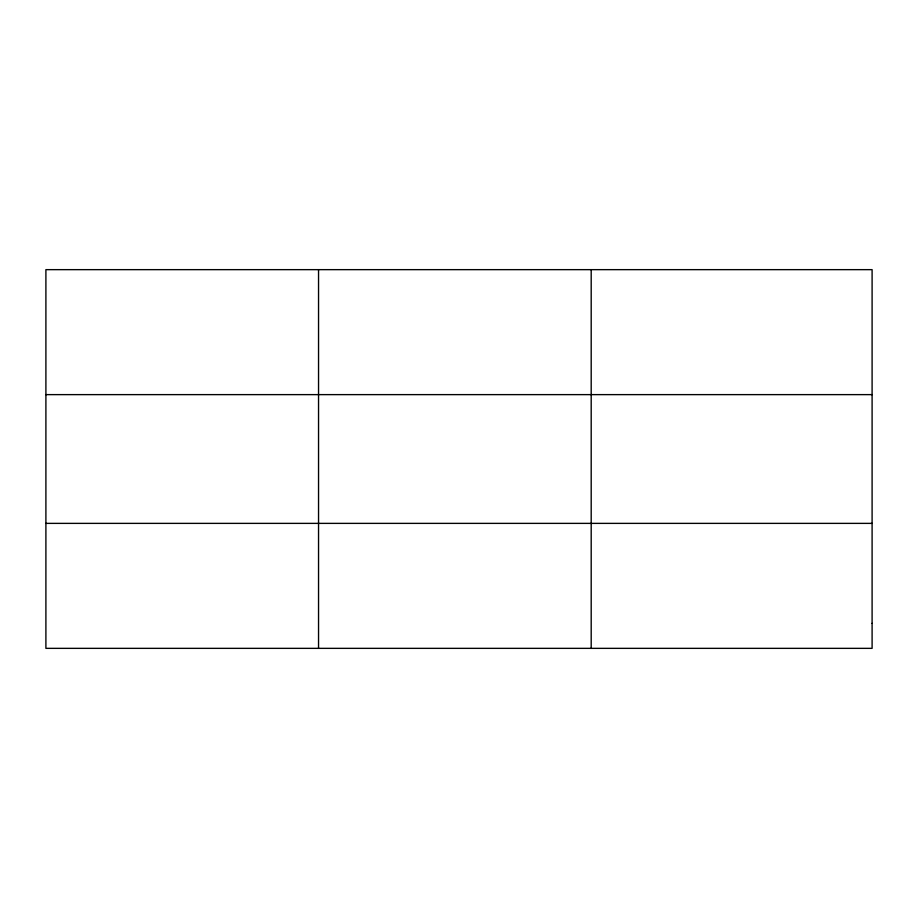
<?xml version="1.0" encoding="UTF-8"?>
<svg xmlns="http://www.w3.org/2000/svg" width="918" height="918" viewBox="0 0 918 918"><rect width="100%" height="100%" fill="white"/><g stroke="black" fill="none" stroke-linecap="round" stroke-linejoin="round"><path stroke-width="1.38" d="M318.546 269.651L318.546 648.349M591.192 269.651L591.192 648.349M45.9 394.625L872.1 394.625M45.9 523.375L872.1 523.375M872.1 623.356L872.1 648.349L45.9 648.349L45.9 269.651L872.1 269.651L872.1 623.356"/></g></svg>
